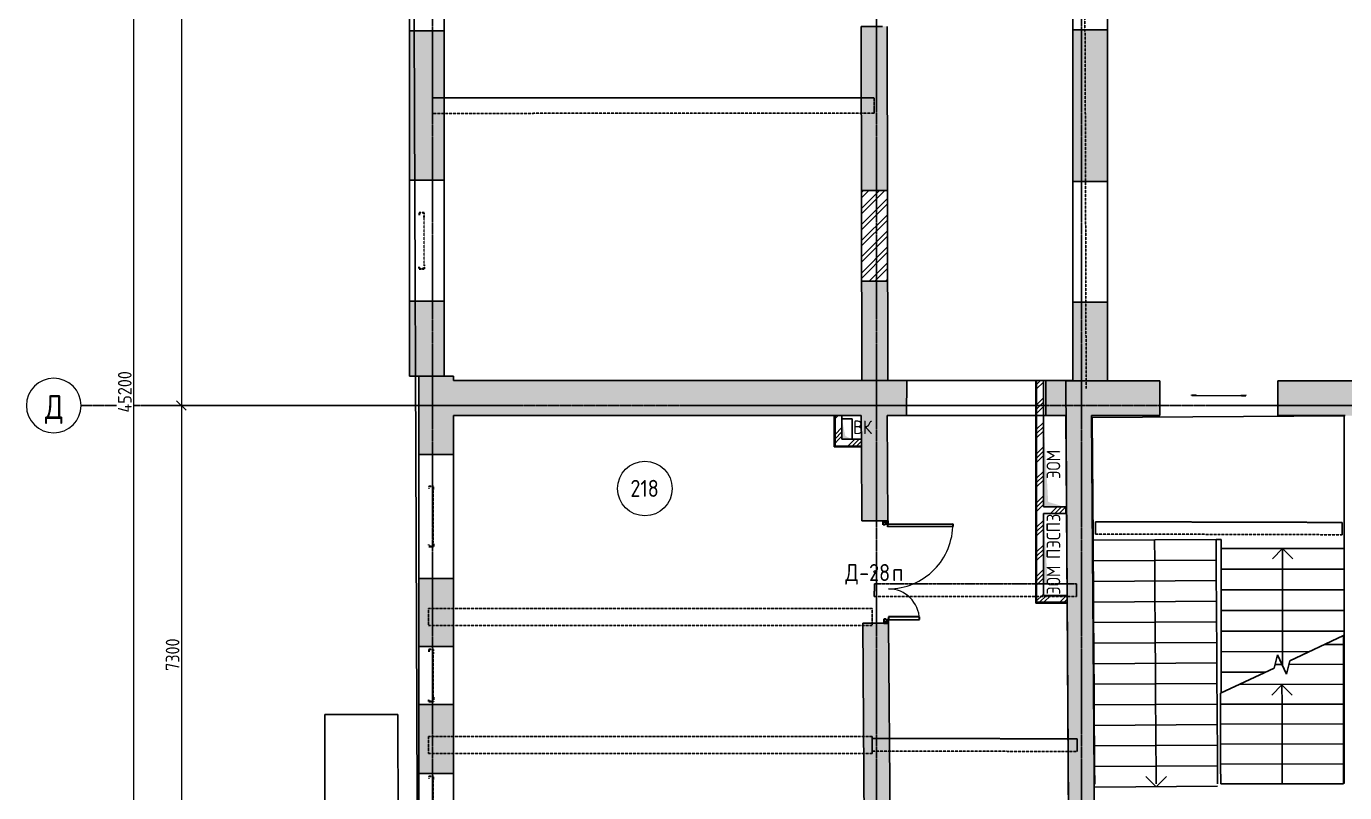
# Model space of a CAD drawing. Header units: millimetres. Extents: x -129048 to 476301, y -5853 to 215316.
# Drawn here: x 96253 to 115553, y 15036 to 26261 of the extents above; entities that cross this region are included whole.
import ezdxf

# ---------------------------------------------------------------- set-up
doc = ezdxf.new("R2010")
doc.units = ezdxf.units.MM
for name, pattern in [('ADSK_Линия сетки', [25, 20, -2.5, 0, -2.5]), ('ADSK_Сверху', [4.5, 3, -1.5]), ('ADSK_Снесено', [4.5, 3, -1.5])]:
    doc.linetypes.add(name, pattern=pattern)
for name, color, linetype, lineweight, true_color in [('_ Окна', 5, 'Continuous', 30, 0x0000ff), ('Линии', 7, 'Continuous', 9, 0x00a600), ('Стены внутренние', 5, 'Continuous', 18, 0x0000ff), ('Стены наружные', 1, 'ADSK_Снесено', 18, 0xff0000), ('Стены штриховка', 5, 'Continuous', 18, 0x0000ff)]:
    doc.layers.add(name, color=color, linetype=linetype, lineweight=lineweight, true_color=true_color)
for name, color, linetype, lineweight in [('Аннотация', 7, 'Continuous', 9), ('Двери', 251, 'Continuous', 18), ('Каркас', 7, 'Continuous', 18), ('Лестницы', 7, 'Continuous', 18), ('Марки дверей', 7, 'Continuous', 20), ('Марки помещений', 7, 'Continuous', 20), ('Окна', 251, 'Continuous', 18), ('Оси', 7, 'Continuous', 9), ('Перекрытие', 7, 'Continuous', 18), ('Стрелки вверх', 7, 'Continuous', 18), ('Узлы', 7, 'Continuous', 18)]:
    doc.layers.add(name, color=color, linetype=linetype, lineweight=lineweight)
doc.styles.add('GOST Common', font='GOST Common_0.ttf', dxfattribs={"width": 0.9, "height": 350})
doc.styles.add('GOST Common_1', font='GOST Common_0.ttf', dxfattribs={"width": 0.9, "height": 200})
doc.styles.add('GOST Common_2', font='GOST Common_0.ttf', dxfattribs={"width": 0.9, "height": 250})
doc.dimstyles.new('ADSK_Основной_2_5_мм', dxfattribs={"dimscale": 304.8, "dimtxt": 251.428749, "dimasz": 0.463911, "dimexe": 0.492126, "dimexo": 0.492126, "dimgap": 0.098425, "dimtad": 1, "dimdec": 1, "dimrnd": 0.1, "dimdsep": 46, "dimtxsty": 'GOST Common_1', "dimblk1": 'OBLIQUE', "dimblk2": 'OBLIQUE', "dimsah": 1, "dimcen": 0.09, "dimdle": 0.492126, "dimazin": 2, "dimtfac": 1, "dimtdec": 4, "dimtix": 1, "dimtmove": 0, "dimatfit": 3, "dimfxl": 1, "dimtvp": 1, "dimtfill": 1, "dimtolj": 1, "dimtzin": 0, "dimlwd": 20, "dimlwe": 20, "dimarcsym": 2})
pattern_1 = [(45, (108139.4, 150), (-179.605, 179.605), []), (45, (108202.9, 150), (0, 359.2102), []), (45, (108075.9, 150), (0, 359.2102), [])]

# ---------------------------------------------------------------- blocks, each defined once
blk = doc.blocks.new('Витраж-тент со смещением вовне - 60мм 30 сдвиг-1466942-02 План 2-го этажа маркировочный')
at = {"layer": '_ Окна', "color": 161, "linetype": 'ADSK_Сверху', "true_color": 0xaaaaff}
for p, q in [((-440, 25), (-440, -45)), ((-440, 25), (-410, 25)), ((-440, -45), (-440, 25)), ((440, 25), (410, 25)), ((440, -45), (440, 25)), ((440, -45), (440, 25)), ((-380, -45), (-440, -45)), ((-380, -35), (-380, -45)), ((380, -35), (380, -45)), ((380, -45), (440, -45))]:
    blk.add_line(p, q, dxfattribs=at)
at = {"layer": 'Окна', "color": 161, "linetype": 'ADSK_Сверху', "true_color": 0xaaaaff}
blk.add_line((-380, -45), (380, -45), dxfattribs=at)
blk = doc.blocks.new('Витраж-тент со смещением вовне - 60мм 30 сдвиг-1466941-02 План 2-го этажа маркировочный')
at = {"layer": '_ Окна', "color": 161, "linetype": 'ADSK_Сверху', "true_color": 0xaaaaff}
for p, q in [((-379, 25), (-379, -45)), ((-379, 25), (-349, 25)), ((-379, -45), (-379, 25)), ((379, 25), (349, 25)), ((379, -45), (379, 25)), ((379, -45), (379, 25)), ((-319, -45), (-379, -45)), ((-319, -35), (-319, -45)), ((319, -35), (319, -45)), ((319, -45), (379, -45))]:
    blk.add_line(p, q, dxfattribs=at)
at = {"layer": 'Окна', "color": 161, "linetype": 'ADSK_Сверху', "true_color": 0xaaaaff}
blk.add_line((-319, -45), (319, -45), dxfattribs=at)
blk = doc.blocks.new('Витраж-тент со смещением вовне - 60мм 30 сдвиг-1466956-02 План 2-го этажа маркировочный')
at = {"layer": '_ Окна', "color": 161, "linetype": 'ADSK_Сверху', "true_color": 0xaaaaff}
for p, q in [((-410, 25), (-410, -45)), ((-410, 25), (-380, 25)), ((-410, -45), (-410, 25)), ((410, 25), (380, 25)), ((410, -45), (410, 25)), ((410, -45), (410, 25)), ((-350, -45), (-410, -45)), ((-350, -35), (-350, -45)), ((350, -35), (350, -45)), ((350, -45), (410, -45))]:
    blk.add_line(p, q, dxfattribs=at)
at = {"layer": 'Окна', "color": 161, "linetype": 'ADSK_Сверху', "true_color": 0xaaaaff}
blk.add_line((-350, -45), (350, -45), dxfattribs=at)
blk = doc.blocks.new('Витраж-тент со смещением вовне - 60мм 30 сдвиг верхнее без сетки-1467095-02 План 2-го этажа маркировочный')
at = {"layer": '_ Окна'}
for p, q in [((-395, -35), (-395, -45)), ((-395, -45), (-395, -35)), ((-335, -45), (-395, -45)), ((-335, -35), (-335, -45)), ((335, -35), (335, -45)), ((335, -45), (395, -45)), ((395, -45), (395, -35)), ((395, -45), (395, -35))]:
    blk.add_line(p, q, dxfattribs=at)
at = {"layer": 'Окна'}
blk.add_line((-335, -45), (335, -45), dxfattribs=at)
blk = doc.blocks.new('AC_Дверь_Двупольная - Д-28п 1500х2200h-2039725-02 План 2-го этажа маркировочный')
at = {"layer": 'Двери', "lineweight": 30}
for p, q in [((-700, 1140), (-660, 1140)), ((-700, 190), (-700, 1140)), ((-660, 1140), (-660, 190)), ((700, 640), (660, 640)), ((660, 640), (660, 190)), ((700, 190), (700, 640)), ((-750, 190), (-730, 190)), ((-750, 120), (-750, 190)), ((-730, 120), (-750, 120)), ((-730, 190), (-700, 190)), ((-730, 120), (-730, 190)), ((-730, 190), (-730, 120)), ((-690, 120), (-730, 120)), ((-660, 190), (-700, 190)), ((-700, 190), (-700, 150)), ((-700, 150), (-690, 150)), ((-690, 150), (-690, 120)), ((660, 190), (700, 190)), ((700, 150), (690, 150)), ((690, 150), (690, 120)), ((690, 120), (730, 120)), ((730, 190), (700, 190)), ((700, 190), (700, 150)), ((730, 120), (730, 190)), ((750, 190), (730, 190)), ((730, 190), (730, 120)), ((730, 120), (750, 120)), ((750, 120), (750, 190))]:
    blk.add_line(p, q, dxfattribs=at)
at = {"layer": 'Двери'}
for centre, radius, start, end in [((-700, 190), 950, 360, 90), ((700, 190), 450, 90, 180)]:
    blk.add_arc(centre, radius, start, end, dxfattribs=at)
blk = doc.blocks.new('Ось сетки - Круг_Ø8 мм-6577-02 План 2-го этажа маркировочный')
at = {"layer": 'Оси', "lineweight": 20}
for start, end in [(360, 180), (180, 360)]:
    blk.add_arc((0, 0), 4, start, end, dxfattribs=at)
blk = doc.blocks.new('ADSK_Марка_Помещение_ОдноЗначение - Номер-247393-02 План 2-го этажа маркировочный')
at = {"layer": 'Марки помещений'}
blk.add_circle((0, 0), 4, dxfattribs=at)
blk = doc.blocks.new('_Oblique')
at = {"color": 0, "linetype": 'ByBlock', "lineweight": -2}
blk.add_line((-0.5, -0.5), (0.5, 0.5), dxfattribs=at)
blk = doc.blocks.new('*D1571')
at = {"color": 0, "lineweight": 20, "transparency": 16777216}
for p, q in [((98524, 37157), (98524, 20557)), ((98474, 37007), (98374, 37007)), ((98474, 20707), (98374, 20707))]:
    blk.add_line(p, q, dxfattribs=at)
at = {"layer": 'Defpoints', "color": 0, "transparency": 16777216}
for p in [(98624, 37007), (98524, 20707), (98624, 20707)]:
    blk.add_point(p, dxfattribs=at)
at = {"color": 0, "lineweight": 20, "transparency": 16777216, "xscale": 141.4, "yscale": 141.4, "zscale": 141.4}
for p, rotation in [((98524, 37007), 90), ((98524, 20707), 270)]:
    blk.add_blockref('_Oblique', p, dxfattribs=dict(at, rotation=rotation))
at = {"color": 0, "lineweight": 25, "transparency": 16777216, "insert": (98394, 28857), "char_height": 200, "width": 889.8, "attachment_point": 5, "rotation": 90, "style": 'GOST Common_1', "bg_fill": 3, "box_fill_scale": 1.1, "bg_fill_color": 256, "bg_fill_true_color": 13158600, "bg_fill_transparency": 0}
blk.add_mtext('\\A1;16300', dxfattribs=at)
blk = doc.blocks.new('*D1572')
at = {"color": 0, "lineweight": 20, "transparency": 16777216}
for p, q in [((98524, 20857), (98524, 13257)), ((98474, 20707), (98374, 20707)), ((98474, 13407), (98374, 13407))]:
    blk.add_line(p, q, dxfattribs=at)
at = {"layer": 'Defpoints', "color": 0, "transparency": 16777216}
for p in [(98624, 20707), (98524, 13407), (98624, 13407)]:
    blk.add_point(p, dxfattribs=at)
at = {"color": 0, "lineweight": 20, "transparency": 16777216, "xscale": 141.4, "yscale": 141.4, "zscale": 141.4}
for p, rotation in [((98524, 20707), 90), ((98524, 13407), 270)]:
    blk.add_blockref('_Oblique', p, dxfattribs=dict(at, rotation=rotation))
at = {"color": 0, "lineweight": 25, "transparency": 16777216, "insert": (98394, 17057), "char_height": 200, "width": 756.84, "attachment_point": 5, "rotation": 90, "style": 'GOST Common_1', "bg_fill": 3, "box_fill_scale": 1.1, "bg_fill_color": 256, "bg_fill_true_color": 13158600, "bg_fill_transparency": 0}
blk.add_mtext('\\A1;7300', dxfattribs=at)
blk = doc.blocks.new('*D1577')
at = {"color": 0, "lineweight": 20, "transparency": 16777216}
for p, q in [((97824, 43657), (97824, -1843)), ((97774, 43507), (97674, 43507)), ((97774, -1693), (97674, -1693))]:
    blk.add_line(p, q, dxfattribs=at)
at = {"layer": 'Defpoints', "color": 0, "transparency": 16777216}
for p in [(97924, 43507), (97824, -1693), (97924, -1693)]:
    blk.add_point(p, dxfattribs=at)
at = {"color": 0, "lineweight": 20, "transparency": 16777216, "xscale": 141.4, "yscale": 141.4, "zscale": 141.4}
for p, rotation in [((97824, 43507), 90), ((97824, -1693), 270)]:
    blk.add_blockref('_Oblique', p, dxfattribs=dict(at, rotation=rotation))
at = {"color": 0, "lineweight": 25, "transparency": 16777216, "insert": (97694, 20907), "char_height": 200, "width": 971.62, "attachment_point": 5, "rotation": 90, "style": 'GOST Common_1', "bg_fill": 3, "box_fill_scale": 1.1, "bg_fill_color": 256, "bg_fill_true_color": 13158600, "bg_fill_transparency": 0}
blk.add_mtext('\\A1;45200', dxfattribs=at)
blk = doc.blocks.new('ADSK_Марка_Дверь - Типоразмер_ADSK_Марка-58376-02 План 2-го этажа маркировочный')
at = {"layer": 'Марки дверей', "lineweight": 9}
blk.add_circle((0, 0), 0.2, dxfattribs=at)

msp = doc.modelspace()

# ---------------------------------------------------------------- hatches: boundary and pattern name
at = {"layer": 'Стены внутренние', "lineweight": 25, "true_color": 0x636466}
h = msp.add_hatch(color=251, dxfattribs=at)
h.paths.add_polyline_path([(108732.15304, 21070.99148), (108866.81674, 21070.99148), (108863.45847, 22528.12775), (108483.45948, 22527.25196), (108486.81573, 21070.99148), (108670.68535, 21070.99148)])
h.paths.add_polyline_path([(108480.3963, 23856.3509), (108860.3953, 23857.22668), (108854.85511, 26261.09019), (108474.85612, 26260.2144), (108475.46318, 25996.81269)])
h.paths.add_polyline_path([(108471.39907, 27760.21042), (108851.39806, 27761.0862), (108836.53175, 34211.51383), (108456.53276, 34210.63805), (108470.80947, 28016.03809)])
h.paths.add_polyline_path([(108470.80197, 28021.78904), (108470.79919, 28021.7896), (108486.204, 28021.78958)])
h.paths.add_polyline_path([(108453.07572, 35710.63407), (108833.07471, 35711.50985), (108830.26373, 36931.1806), (108450.25879, 36932.88663), (108452.91125, 35781.99437)])
h = msp.add_hatch(dxfattribs=at)
h.set_pattern_fill('FP_2', color=251, style=0, pattern_type=2)
h.set_pattern_definition([(45, (108139.4, 150), (-117.8655, 117.8655), []), (45, (108217.98, 150), (-117.8655, 117.8655), [])])
h.paths.add_polyline_path([(108483.45948, 22527.25196), (108863.45847, 22528.12775), (108860.3953, 23857.22668), (108480.3963, 23856.3509), (108482.98049, 22735.08546)])
for points in [[(108476.10561, 20560.99148), (108866.81463, 20560.99148), (108866.81674, 21070.99148), (102508.3575, 21070.99148), (102508.3575, 20560.99148), (108233.86268, 20560.99148)], [(111524.61942, 12721.13609), (111904.61833, 12722.6275), (111849.52038, 20558.63165), (111572.89859, 20558.63165), (111572.79445, 20560.99148), (111469.49439, 20560.99148), (111523.73081, 12847.51427)]]:
    msp.add_hatch(color=251, dxfattribs=at).paths.add_polyline_path(points)
h = msp.add_hatch(color=251, dxfattribs=at)
h.paths.add_polyline_path([(111250.37498, 20560.99148), (111572.89859, 20560.99148), (111572.89859, 21070.99148), (111180.21439, 21070.99148), (111178.2995, 20560.99148), (111180.21439, 20560.99148)])
h.paths.add_polyline_path([(109140.18638, 20560.99148), (109143.40337, 21070.99148), (108866.81674, 21070.99148), (108866.81674, 20560.99148), (108912.24585, 20560.99148)])
h = msp.add_hatch(dxfattribs=at)
h.set_pattern_fill('FP_1', color=251, style=0, pattern_type=2)
h.set_pattern_definition(pattern_1)
h.paths.add_polyline_path([(111143.1939, 20560.99148), (111143.1939, 21070.99148), (111043.1939, 21070.99148), (111043.1939, 20560.99148)])
h = msp.add_hatch(dxfattribs=at)
h.set_pattern_fill('FP_1', color=251, style=0, pattern_type=2)
h.set_pattern_definition(pattern_1)
h.paths.add_polyline_path([(108193.11452, 20211.5501), (108193.11452, 20560.99148), (108093.11452, 20560.99148), (108093.11452, 20211.5501)])
h = msp.add_hatch(color=251, dxfattribs=at)
h.paths.add_polyline_path([(108532.47753, 12438.67457), (108912.46838, 12441.31185), (108877.22494, 17519.34346), (108497.23409, 17516.70619), (108531.75911, 12542.18787)])
h.paths.add_polyline_path([(108486.82378, 19016.67006), (108866.81463, 19019.30734), (108856.11476, 20560.99148), (108476.10561, 20560.99148), (108483.65419, 19473.35823)])
h = msp.add_hatch(dxfattribs=at)
h.set_pattern_fill('FP_1', color=251, style=0, pattern_type=2)
h.set_pattern_definition(pattern_1)
h.paths.add_polyline_path([(111043.1939, 17924.93302), (111143.1939, 17924.93302), (111143.1939, 20560.99148), (111043.1939, 20560.99148), (111043.1939, 18038.73912)])
h = msp.add_hatch(dxfattribs=at)
h.set_pattern_fill('FP_1', color=251, style=0, pattern_type=2)
h.set_pattern_definition(pattern_1)
h.paths.add_polyline_path([(108466.66724, 20111.5501), (108479.2249, 20111.5501), (108478.53086, 20211.5501), (108093.11452, 20211.5501), (108093.11452, 20111.5501), (108233.86268, 20111.5501)])
h = msp.add_hatch(dxfattribs=at)
h.set_pattern_fill('FP_1', color=251, style=0, pattern_type=2)
h.set_pattern_definition(pattern_1)
h.paths.add_polyline_path([(111443.1939, 19124.93302), (111469.42086, 19124.93302), (111469.42086, 19224.93302), (111143.1939, 19224.93302), (111143.1939, 19124.93302), (111432.92211, 19124.93302)])
h = msp.add_hatch(dxfattribs=at)
h.set_pattern_fill('FP_1', color=251, style=0, pattern_type=2)
h.set_pattern_definition(pattern_1)
h.paths.add_polyline_path([(111488.73267, 17824.93302), (111488.02953, 17924.93302), (111043.1939, 17924.93302), (111043.1939, 17824.93302), (111469.49439, 17824.93302)])
at = {"layer": 'Стены наружные', "linetype": 'Continuous', "lineweight": 25, "true_color": 0x636466}
h = msp.add_hatch(color=251, dxfattribs=at)
h.paths.add_polyline_path([(111849.52038, 21068.63165), (112082.89859, 21068.63165), (112082.89859, 22219.90769), (111572.89859, 22219.90769), (111572.89859, 21068.63165), (111741.84378, 21068.63165)])
h.paths.add_polyline_path([(111741.84378, 23989.90769), (112082.89859, 23989.90769), (112082.89859, 26209.79349), (111572.89859, 26209.79349), (111572.89859, 23989.90769), (111735.52713, 23989.90769)])
h.paths.add_polyline_path([(112082.89859, 27979.79349), (112082.89859, 30239.62246), (111572.89859, 30239.62246), (111572.89859, 27979.79349), (111741.84378, 27979.79349)])
h.paths.add_polyline_path([(111718.83169, 32009.62246), (112082.89859, 32009.62246), (112082.89859, 34251.89843), (111572.89859, 34251.89843), (111572.89859, 32009.62246)])
h.paths.add_polyline_path([(111710.47893, 36021.89843), (112082.89859, 36021.89843), (112082.89859, 43878.86858), (111572.89859, 43878.86858), (111572.89859, 36021.89843), (111708.22595, 36021.89843)])
h = msp.add_hatch(color=251, dxfattribs=at)
h.paths.add_polyline_path([(101860.64834, 21135.08267), (102370.64834, 21135.08267), (102370.64834, 22236.9956), (101860.64834, 22236.9956)])
h.paths.add_polyline_path([(101860.64834, 24006.9956), (102370.64834, 24006.9956), (102370.64834, 26193.20786), (101860.64834, 26193.20786), (101860.64834, 25996.81269)])
h.paths.add_polyline_path([(102257.59757, 27963.20786), (102370.64834, 27963.20786), (102370.64834, 30245.54651), (101860.64834, 30245.54651), (101860.64834, 27963.20786)])
h.paths.add_polyline_path([(102370.64834, 32015.54651), (102370.64834, 34317.55758), (101860.64834, 34317.55758), (101860.64834, 32015.54651), (102262.5248, 32015.54651)])
h.paths.add_polyline_path([(101860.64834, 36087.55758), (102370.64834, 36087.55758), (102370.64834, 43368.86858), (101860.64834, 43368.86858), (101860.64834, 39043.7216)])
h = msp.add_hatch(color=251, dxfattribs=at)
h.paths.add_polyline_path([(102338.14425, 9189.25245), (102508.3575, 9189.25245), (102508.3575, 9842.88193), (101998.3575, 9842.88193), (101998.3575, 9189.25245)])
h.paths.add_polyline_path([(102338.14425, 11662.88193), (102508.3575, 11662.88193), (102508.3575, 12627.52613), (101998.3575, 12627.52613), (101998.3575, 11662.88193)])
h.paths.add_polyline_path([(102508.3575, 13477.52613), (102508.3575, 14468.68555), (101998.3575, 14468.68555), (101998.3575, 13477.52613), (102348.37731, 13477.52613)])
h.paths.add_polyline_path([(101998.3575, 15318.68555), (102508.3575, 15318.68555), (102508.3575, 16326.39158), (101998.3575, 16326.39158), (101998.3575, 16211.631)])
h.paths.add_polyline_path([(101998.3575, 17176.39158), (102508.3575, 17176.39158), (102508.3575, 18170.82654), (101998.3575, 18170.82654)])
h.paths.add_polyline_path([(101998.3575, 19990.82654), (102508.3575, 19990.82654), (102508.3575, 21135.08267), (101998.3575, 21135.08267), (101998.3575, 20939.1199)])
h = msp.add_hatch(color=251, dxfattribs=at)
h.paths.add_polyline_path([(118930.71759, 20558.63165), (119440.71759, 20558.63165), (119440.71759, 21068.63165), (118304.94566, 21068.63165), (118304.94566, 20558.63165)])
h.paths.add_polyline_path([(116574.94566, 20558.63165), (116574.94566, 21068.63165), (114575.13652, 21068.63165), (114575.13652, 20558.63165), (116493.15659, 20558.63165)])
h.paths.add_polyline_path([(112845.13652, 20558.63165), (112845.13652, 21068.63165), (111572.89859, 21068.63165), (111572.89859, 20558.63165), (112082.89859, 20558.63165)])
at = {"layer": 'Узлы', "lineweight": 25, "true_color": 0x636466}
for points in [[(108242.61199, 20211.5501), (108343.11452, 20211.5501), (108242.61199, 20261.04758), (108193.11452, 20511.5501), (108193.11452, 20211.5501), (108233.86268, 20211.5501)], [(111143.1939, 19224.93302), (111443.1939, 19224.93302), (111213.12131, 19294.86044), (111143.1939, 20524.93302), (111143.1939, 19294.86044)], [(111206.96011, 18094.42941), (111143.1939, 19124.93302), (111143.1939, 18094.45787)]]:
    msp.add_hatch(color=251, dxfattribs=at).paths.add_polyline_path(points)

# ---------------------------------------------------------------- linework, layer by layer
at = {"linetype": 'ADSK_Линия сетки', "lineweight": 25}
for p, q in [((102199.30993, -3863.55169), (102199.30993, 44571.85247)), ((108699.30993, -3863.55169), (108699.30993, 44571.85247)), ((111699.30993, -3863.55169), (111699.30993, 44571.85247)), ((97053.17482, 20706.78828), (165281.11784, 20706.78828))]:
    msp.add_line(p, q, dxfattribs=at)
at = {"color": 251, "lineweight": 25, "true_color": 0x636466}
msp.add_lwpolyline([(108429.89827, 8679.25245), (101998.3575, 8679.25245), (101860.64834, 43878.86858), (112082.89859, 43878.86858), (112082.89859, 21068.63165), (111469.49439, 21068.63165), (111521.03284, 13231.21845)], dxfattribs=at)
at = {"layer": 'Каркас', "color": 251, "linetype": 'ADSK_Сверху', "lineweight": 25, "true_color": 0x636466}
for p, q in [((108667.50709, 25214.78281), (102199.11276, 25213.60695)), ((102199.3866, 25213.607), (102199.11276, 25213.60695)), ((102199.11276, 25213.60695), (102199.15404, 24986.50695)), ((102199.1334, 25100.05695), (102199.11276, 25213.60695)), ((102199.3866, 25213.607), (102199.1334, 25100.05695)), ((102199.15404, 24986.50695), (102199.1334, 25100.05695)), ((102199.3866, 25213.607), (108667.50709, 25214.78281)), ((108667.54837, 24987.68281), (108667.50709, 25214.78281)), ((108667.50709, 25214.78281), (108667.54837, 24987.68281)), ((108667.54837, 24987.68281), (102199.15404, 24986.50695)), ((108667.54837, 24987.68281), (102199.15404, 24986.50695)), ((111903.81607, 19004.53991), (111903.29539, 18824.44066)), ((111903.29539, 18824.44066), (111903.81607, 19004.53991)), ((115518.43062, 18994.08969), (111903.81607, 19004.53991)), ((111903.81607, 19004.53991), (115518.43062, 18994.08969)), ((115518.43062, 18994.08969), (115517.90993, 18813.99044)), ((115517.90993, 18813.99044), (115518.43062, 18994.08969)), ((111903.29539, 18824.44066), (115517.90993, 18813.99044)), ((111903.29539, 18824.44066), (115517.90993, 18813.99044)), ((108667.77595, 18095.56255), (108667.69317, 17910.06256)), ((108667.69317, 17910.06256), (108667.77595, 18095.56255)), ((111626.3628, 18094.24225), (108667.77595, 18095.56255)), ((108667.77595, 18095.56255), (111626.3628, 18094.24225)), ((111626.3628, 18094.24225), (111626.28002, 17908.74227)), ((111626.28002, 17908.74227), (111626.3628, 18094.24225)), ((108667.69317, 17910.06256), (111626.28002, 17908.74227)), ((108667.69317, 17910.06256), (111626.28002, 17908.74227)), ((102142.11399, 17733.25717), (102142.11399, 17483.25717)), ((102142.11399, 17483.25717), (102142.11399, 17733.25717)), ((108633.85756, 17733.25717), (102142.11399, 17733.25717)), ((102142.11399, 17733.25717), (108633.85756, 17733.25717)), ((108633.85756, 17733.25717), (108633.85756, 17483.25717)), ((108633.85756, 17483.25717), (108633.85756, 17733.25717)), ((102142.11399, 17483.25717), (108633.85756, 17483.25717)), ((102142.11399, 17483.25717), (108633.85756, 17483.25717)), ((102142.11399, 15860.51761), (102142.11399, 15610.51761)), ((102142.11399, 15610.51761), (102142.11399, 15860.51761)), ((108633.8572, 15860.51761), (102142.11399, 15860.51761)), ((102142.11399, 15860.51761), (108633.8572, 15860.51761)), ((108633.81581, 15641.98032), (108633.89859, 15827.4803)), ((108633.8572, 15827.4803), (108633.8572, 15860.51761)), ((108633.8572, 15860.51761), (108633.8572, 15827.4803)), ((108633.8572, 15641.98032), (108633.8572, 15827.4803)), ((108633.8572, 15827.4803), (108633.8572, 15641.98032)), ((108633.89859, 15827.4803), (108633.8572, 15734.73031)), ((111639.69562, 15826.13893), (108633.89859, 15827.4803)), ((108633.89859, 15827.4803), (111639.69562, 15826.13893)), ((111639.69562, 15826.13893), (111639.61284, 15640.63895)), ((111639.61284, 15640.63895), (111639.69562, 15826.13893)), ((108633.8572, 15734.73031), (108633.81581, 15641.98032)), ((108633.81581, 15641.98032), (111639.61284, 15640.63895)), ((108633.8572, 15610.51761), (108633.8572, 15641.98032)), ((108633.8572, 15641.98032), (108633.8572, 15610.51761)), ((108633.8572, 15641.9803), (111639.61284, 15640.63895)), ((102142.11399, 15610.51761), (108633.8572, 15610.51761)), ((102142.11399, 15610.51761), (108633.8572, 15610.51761))]:
    msp.add_line(p, q, dxfattribs=at)
at = {"layer": 'Лестницы', "color": 251, "lineweight": 25, "true_color": 0x636466}
for p, q in [((115544.34963, 20556.26581), (111859.22588, 20532.43224)), ((111859.22588, 20532.43224), (111870.86715, 18732.46989)), ((115544.94747, 18612.09103), (115544.34963, 20556.26581)), ((113670.82951, 18744.11116), (111870.86715, 18732.46989)), ((113670.82951, 18744.11116), (111870.86715, 18732.46989)), ((111870.86715, 18732.46989), (111872.81577, 18431.17619)), ((113670.82951, 18744.11116), (113744.90664, 18744.59025)), ((113670.82951, 18744.11116), (113672.77813, 18442.81746)), ((113744.90664, 18744.59025), (113744.94755, 18611.53753)), ((113744.94755, 18611.53753), (115544.94747, 18612.09103)), ((113744.94755, 18611.53753), (115544.94747, 18612.09103)), ((113745.04045, 18309.43754), (113744.94755, 18611.53753)), ((115545.04036, 18309.99105), (115544.94747, 18612.09103)), ((113672.77813, 18442.81746), (111872.81577, 18431.17619)), ((113672.77813, 18442.81746), (111872.81577, 18431.17619)), ((111872.81577, 18431.17619), (111874.76439, 18129.88249)), ((113672.77813, 18442.81746), (113674.72675, 18141.52376)), ((113745.04045, 18309.43754), (115545.04036, 18309.99105)), ((113745.04045, 18309.43754), (115545.04036, 18309.99105)), ((113745.13335, 18007.33756), (113745.04045, 18309.43754)), ((115545.13326, 18007.89106), (115545.04036, 18309.99105)), ((113674.72675, 18141.52376), (111874.76439, 18129.88249)), ((113674.72675, 18141.52376), (111874.76439, 18129.88249)), ((111874.76439, 18129.88249), (111876.71301, 17828.58879)), ((113674.72675, 18141.52376), (113676.67537, 17840.23006)), ((113745.13335, 18007.33756), (115545.13326, 18007.89106)), ((113745.13335, 18007.33756), (115545.13326, 18007.89106)), ((113745.22624, 17705.23757), (113745.13335, 18007.33756)), ((115545.22616, 17705.79108), (115545.13326, 18007.89106)), ((113676.67537, 17840.23006), (111876.71301, 17828.58879)), ((113676.67537, 17840.23006), (111876.71301, 17828.58879)), ((111876.71301, 17828.58879), (111878.66163, 17527.29509)), ((113676.67537, 17840.23006), (113678.62399, 17538.93636)), ((113745.22624, 17705.23757), (115545.22616, 17705.79108)), ((113745.22624, 17705.23757), (115545.22616, 17705.79108)), ((113745.31914, 17403.13759), (113745.22624, 17705.23757)), ((115545.31905, 17403.69109), (115545.22616, 17705.79108)), ((113678.62399, 17538.93636), (111878.66163, 17527.29509)), ((113678.62399, 17538.93636), (111878.66163, 17527.29509)), ((111878.66163, 17527.29509), (111880.61025, 17226.00139)), ((113678.62399, 17538.93636), (113680.57261, 17237.64267)), ((113745.31914, 17403.13759), (115545.31905, 17403.69109)), ((113745.31914, 17403.13759), (115545.31905, 17403.69109)), ((113745.41204, 17101.0376), (113745.31914, 17403.13759)), ((115545.41195, 17101.59111), (115545.31905, 17403.69109)), ((113680.57261, 17237.64267), (111880.61025, 17226.00139)), ((113680.57261, 17237.64267), (111880.61025, 17226.00139)), ((111880.61025, 17226.00139), (111882.55887, 16924.7077)), ((113680.57261, 17237.64267), (113682.52122, 16936.34897)), ((115534.55204, 17336.02793), (114748.50773, 16967.75085)), ((115260.1232, 17207.45267), (115534.78453, 17207.95125)), ((115260.1232, 17207.45267), (115534.78453, 17207.95125)), ((115534.78453, 17207.95125), (115534.55204, 17336.02793)), ((115535.31386, 16916.35173), (115534.78453, 17207.95125)), ((113745.41204, 17101.0376), (115033.83833, 17101.4338)), ((113745.41204, 17101.0376), (115033.83833, 17101.4338)), ((113745.50493, 16798.93761), (113745.41204, 17101.0376)), ((114569.02429, 17056.2085), (114522.12295, 16861.68516)), ((114701.60639, 16773.22752), (114569.02429, 17056.2085)), ((115534.97761, 17101.5879), (115545.41195, 17101.59111)), ((115534.97761, 17101.5879), (115545.41195, 17101.59111)), ((115545.50485, 16799.49112), (115545.41195, 17101.59111)), ((113682.52122, 16936.34897), (111882.55887, 16924.7077)), ((113682.52122, 16936.34897), (111882.55887, 16924.7077)), ((111882.55887, 16924.7077), (111884.50749, 16623.414)), ((113682.52122, 16936.34897), (113684.46984, 16635.05527)), ((114522.12295, 16861.68516), (113736.07864, 16493.40808)), ((113745.50493, 16798.93761), (114388.61775, 16799.13537)), ((113745.50493, 16798.93761), (114388.61775, 16799.13537)), ((113745.59751, 16497.86786), (113745.50493, 16798.93761)), ((114534.86568, 16914.53566), (114635.31534, 16914.71801)), ((114534.86568, 16914.53566), (114635.31534, 16914.71801)), ((114689.42472, 16799.22787), (114707.87668, 16799.23355)), ((114689.42472, 16799.22787), (114707.87668, 16799.23355)), ((114748.50773, 16967.75085), (114701.60639, 16773.22752)), ((114735.765, 16914.90035), (115535.31386, 16916.35173)), ((114735.765, 16914.90035), (115535.31386, 16916.35173)), ((115535.84318, 16624.75221), (115535.31386, 16916.35173)), ((115535.526, 16799.48805), (115545.50485, 16799.49112)), ((115535.526, 16799.48805), (115545.50485, 16799.49112)), ((115545.59774, 16497.39113), (115545.50485, 16799.49112)), ((113684.46984, 16635.05527), (111884.50749, 16623.414)), ((113684.46984, 16635.05527), (111884.50749, 16623.414)), ((111884.50749, 16623.414), (111886.45611, 16322.1203)), ((113684.46984, 16635.05527), (113686.41846, 16333.76157)), ((114010.50748, 16621.98334), (115535.84318, 16624.75221)), ((114010.50748, 16621.98334), (115535.84318, 16624.75221)), ((115536.37251, 16333.15269), (115535.84318, 16624.75221)), ((113736.37548, 16329.88525), (113736.07864, 16493.40808)), ((115536.07438, 16497.38821), (115545.59774, 16497.39113)), ((115536.07438, 16497.38821), (115545.59774, 16497.39113)), ((115545.69064, 16195.29115), (115545.59774, 16497.39113)), ((113686.41846, 16333.76157), (111886.45611, 16322.1203)), ((113686.41846, 16333.76157), (111886.45611, 16322.1203)), ((111886.45611, 16322.1203), (111888.40473, 16020.8266)), ((113686.41846, 16333.76157), (113688.36708, 16032.46787)), ((113736.37548, 16329.88525), (115536.37251, 16333.15269)), ((113736.37548, 16329.88525), (115536.37251, 16333.15269)), ((113736.9048, 16038.28573), (113736.37548, 16329.88525)), ((115536.90184, 16041.55317), (115536.37251, 16333.15269)), ((113688.36708, 16032.46787), (111888.40473, 16020.8266)), ((113688.36708, 16032.46787), (111888.40473, 16020.8266)), ((111888.40473, 16020.8266), (111890.35335, 15719.5329)), ((113688.36708, 16032.46787), (113690.3157, 15731.17417)), ((113736.9048, 16038.28573), (115536.90184, 16041.55317)), ((113736.9048, 16038.28573), (115536.90184, 16041.55317)), ((113737.43413, 15746.68621), (113736.9048, 16038.28573)), ((115536.62277, 16195.28836), (115545.69064, 16195.29115)), ((115536.62277, 16195.28836), (115545.69064, 16195.29115)), ((115537.43116, 15749.95365), (115536.90184, 16041.55317)), ((115545.78354, 15893.19116), (115545.69064, 16195.29115)), ((115537.17115, 15893.18851), (115545.78354, 15893.19116)), ((115537.17115, 15893.18851), (115545.78354, 15893.19116)), ((115545.87643, 15591.09118), (115545.78354, 15893.19116)), ((113690.3157, 15731.17417), (111890.35335, 15719.5329)), ((113690.3157, 15731.17417), (111890.35335, 15719.5329)), ((111890.35335, 15719.5329), (111892.30197, 15418.2392)), ((113690.3157, 15731.17417), (113692.26432, 15429.88047)), ((113737.43413, 15746.68621), (115537.43116, 15749.95365)), ((113737.43413, 15746.68621), (115537.43116, 15749.95365)), ((113737.96345, 15455.08669), (113737.43413, 15746.68621)), ((115537.96049, 15458.35413), (115537.43116, 15749.95365)), ((113737.96345, 15455.08669), (115537.96049, 15458.35413)), ((113737.96345, 15455.08669), (115537.96049, 15458.35413)), ((113738.49278, 15163.48717), (113737.96345, 15455.08669)), ((115537.71954, 15591.08867), (115545.87643, 15591.09118)), ((115537.71954, 15591.08867), (115545.87643, 15591.09118)), ((115538.48981, 15166.75461), (115537.96049, 15458.35413)), ((115545.96933, 15288.99119), (115545.87643, 15591.09118)), ((113692.26432, 15429.88047), (111892.30197, 15418.2392)), ((113692.26432, 15429.88047), (111892.30197, 15418.2392)), ((111892.30197, 15418.2392), (111893.96471, 15161.14797)), ((113692.26432, 15429.88047), (113693.98122, 15164.41544)), ((115538.26793, 15288.98882), (115545.96933, 15288.99119)), ((115538.26793, 15288.98882), (115545.96933, 15288.99119)), ((115546.0066, 15167.77733), (115545.96933, 15288.99119)), ((113694.21294, 15128.58677), (111894.25059, 15116.9455)), ((113738.49278, 15163.48717), (115538.48981, 15166.75461)), ((113738.49278, 15163.48717), (115538.48981, 15166.75461))]:
    msp.add_line(p, q, dxfattribs=at)
at = {"layer": 'Линии', "color": 251, "lineweight": 25, "true_color": 0x636466}
for p, q in [((108193.11452, 20211.5501), (108193.11452, 20511.5501)), ((108343.11452, 20511.5501), (108193.11452, 20511.5501)), ((108343.11452, 20511.5501), (108343.11452, 20211.5501)), ((108343.11452, 20211.5501), (108193.11452, 20211.5501))]:
    msp.add_line(p, q, dxfattribs=at)
at = {"layer": 'Перекрытие', "color": 251, "linetype": 'ADSK_Сверху', "lineweight": 25, "true_color": 0x636466}
for p, q in [((111709.97167, 33885.48486), (111754.97172, 25609.47513)), ((111754.97172, 25609.47513), (111768.92248, 20955.28878))]:
    msp.add_line(p, q, dxfattribs=at)
at = {"layer": 'Перекрытие', "color": 251, "lineweight": 25, "true_color": 0x636466}
for p, q in [((100619.65717, 13600.97679), (100623.17236, 16180.76252)), ((100623.17236, 16180.76252), (101690.69298, 16180.30034)), ((101690.69298, 16180.30034), (101701.64365, 13613.56874))]:
    msp.add_line(p, q, dxfattribs=at)
at = {"layer": 'Стены внутренние', "color": 251, "lineweight": 25, "true_color": 0x636466}
for p, q in [((108784.85529, 26260.92886), (108474.85612, 26260.2144)), ((108474.85612, 26260.2144), (108486.81573, 21070.99148)), ((108866.81674, 21070.99148), (108854.85511, 26261.09019)), ((108480.3963, 23856.3509), (108860.3953, 23857.22668)), ((108863.45847, 22528.12775), (108483.45948, 22527.25196)), ((109143.40337, 21070.99148), (102508.3575, 21070.99148)), ((109140.18638, 20560.99148), (109143.40337, 21070.99148)), ((109143.40337, 21070.99148), (111031.1939, 21070.99148)), ((111031.1939, 21070.99148), (111031.1939, 17812.93302)), ((111143.1939, 21070.99148), (111031.1939, 21070.99148)), ((111143.1939, 19224.93302), (111143.1939, 21070.99148)), ((111143.1939, 21070.99148), (111180.21439, 21070.99148)), ((111180.21439, 21070.99148), (111178.2995, 20560.99148)), ((111572.89859, 21070.99148), (111180.21439, 21070.99148)), ((102508.3575, 20560.99148), (108081.11452, 20560.99148)), ((108081.11452, 20560.99148), (108081.11452, 20099.5501)), ((108083.11452, 20560.99148), (108476.10561, 20560.99148)), ((108193.11452, 20211.5501), (108193.11452, 20560.99148)), ((108476.10561, 20560.99148), (108479.2943, 20101.5501)), ((108856.11476, 20560.99148), (109140.18638, 20560.99148)), ((108866.81463, 19019.30734), (108856.11476, 20560.99148)), ((111031.1939, 20560.99148), (109140.18638, 20560.99148)), ((111143.1939, 20560.99148), (111031.1939, 20560.99148)), ((111178.2995, 20560.99148), (111143.1939, 20560.99148)), ((111178.2995, 20560.99148), (111469.49439, 20560.99148)), ((111469.49439, 20560.99148), (111488.80298, 17814.93302)), ((111901.94646, 13102.61994), (111849.52038, 20558.63165)), ((108081.11452, 20099.5501), (108479.30819, 20099.5501)), ((108478.53086, 20211.5501), (108193.11452, 20211.5501)), ((108479.30819, 20099.5501), (108486.82378, 19016.67006)), ((111469.42086, 19224.93302), (111143.1939, 19224.93302)), ((111143.1939, 17924.93302), (111143.1939, 19124.93302)), ((111143.1939, 19124.93302), (111469.42086, 19124.93302)), ((111469.42086, 19124.93302), (111469.42086, 19224.93302)), ((108486.82378, 19016.67006), (108796.81631, 19018.82152)), ((111031.1939, 17812.93302), (111488.81704, 17812.93302)), ((111488.02953, 17924.93302), (111143.1939, 17924.93302)), ((111488.81704, 17812.93302), (111524.61942, 12721.13609)), ((108807.22662, 17518.85765), (108497.23409, 17516.70619)), ((108497.23409, 17516.70619), (108532.47753, 12438.67457)), ((108912.46838, 12441.31185), (108877.22494, 17519.34346))]:
    msp.add_line(p, q, dxfattribs=at)
at = {"layer": 'Стены наружные', "color": 251, "linetype": 'Continuous', "lineweight": 25, "true_color": 0x636466}
for p, q in [((101860.64834, 26193.20786), (101860.64834, 27963.20786)), ((102370.64834, 27963.20786), (102370.64834, 26193.20786)), ((111572.89859, 26209.79349), (111572.89859, 27979.79349)), ((112082.89859, 27979.79349), (112082.89859, 26209.79349)), ((101860.64834, 26193.20786), (101860.64834, 24006.9956)), ((102370.64834, 26193.20786), (101860.64834, 26193.20786)), ((102370.64834, 24006.9956), (102370.64834, 26193.20786)), ((112082.89859, 26209.79349), (111572.89859, 26209.79349)), ((111572.89859, 26209.79349), (111572.89859, 23989.90769)), ((112082.89859, 23989.90769), (112082.89859, 26209.79349)), ((101860.64834, 24006.9956), (102370.64834, 24006.9956)), ((101860.64834, 22236.9956), (101860.64834, 24006.9956)), ((102370.64834, 24006.9956), (102370.64834, 22236.9956)), ((111572.89859, 23989.90769), (112082.89859, 23989.90769)), ((111572.89859, 22219.90769), (111572.89859, 23989.90769)), ((112082.89859, 23989.90769), (112082.89859, 22219.90769)), ((101860.64834, 22236.9956), (101860.64834, 21135.08267)), ((102370.64834, 22236.9956), (101860.64834, 22236.9956)), ((102370.64834, 21135.08267), (102370.64834, 22236.9956)), ((112082.89859, 22219.90769), (111572.89859, 22219.90769)), ((111572.89859, 22219.90769), (111572.89859, 21070.99148)), ((112082.89859, 21068.63165), (112082.89859, 22219.90769)), ((102508.3575, 21135.08267), (101860.64834, 21135.08267)), ((101998.3575, 21135.08267), (101998.3575, 19990.82654)), ((102508.3575, 21070.99148), (102508.3575, 21135.08267)), ((112845.13652, 21068.63165), (112082.89859, 21068.63165)), ((112845.13652, 20558.63165), (112845.13652, 21068.63165)), ((116574.94566, 21068.63165), (114575.13652, 21068.63165)), ((114575.13652, 21068.63165), (114575.13652, 20558.63165)), ((102508.3575, 19990.82654), (102508.3575, 20560.99148)), ((111849.52038, 20558.63165), (112845.13652, 20558.63165)), ((114575.13652, 20558.63165), (115560.20712, 20558.63165)), ((101998.3575, 19990.82654), (102508.3575, 19990.82654)), ((101998.3575, 18170.82654), (101998.3575, 19990.82654)), ((102508.3575, 19990.82654), (102508.3575, 18170.82654)), ((101998.3575, 18170.82654), (101998.3575, 17176.39158)), ((102508.3575, 18170.82654), (101998.3575, 18170.82654)), ((102508.3575, 17176.39158), (102508.3575, 18170.82654)), ((101998.3575, 17176.39158), (102508.3575, 17176.39158)), ((101998.3575, 16326.39158), (101998.3575, 17176.39158)), ((102508.3575, 17176.39158), (102508.3575, 16326.39158)), ((101998.3575, 16326.39158), (101998.3575, 15318.68555)), ((102508.3575, 16326.39158), (101998.3575, 16326.39158)), ((102508.3575, 15318.68555), (102508.3575, 16326.39158)), ((101998.3575, 15318.68555), (102508.3575, 15318.68555)), ((101998.3575, 14468.68555), (101998.3575, 15318.68555)), ((102508.3575, 15318.68555), (102508.3575, 14468.68555))]:
    msp.add_line(p, q, dxfattribs=at)
at = {"layer": 'Стены штриховка', "color": 251, "lineweight": 25, "true_color": 0x636466}
for p, q in [((111033.1939, 21070.99148), (111033.1939, 17812.93302)), ((111043.1939, 21070.99148), (111043.1939, 17824.93302)), ((108083.11452, 20560.99148), (108081.11452, 20560.99148)), ((108083.11452, 20560.99148), (108083.11452, 20099.5501)), ((108093.11452, 20560.99148), (108093.11452, 20111.5501)), ((108083.11452, 20111.5501), (108081.11452, 20111.5501)), ((108081.11452, 20101.5501), (108479.2943, 20101.5501)), ((108093.11452, 20111.5501), (108479.2249, 20111.5501)), ((108479.30819, 20099.5501), (108479.2943, 20101.5501)), ((111033.1939, 17824.93302), (111031.1939, 17824.93302)), ((111031.1939, 17814.93302), (111488.80298, 17814.93302)), ((111043.1939, 17824.93302), (111488.73267, 17824.93302)), ((111488.81704, 17812.93302), (111488.80298, 17814.93302))]:
    msp.add_line(p, q, dxfattribs=at)
at = {"layer": 'Стрелки вверх', "color": 251, "lineweight": 25, "true_color": 0x636466}
for p, q in [((112770.84833, 18738.29052), (112772.79695, 18436.99682)), ((114644.94751, 18611.81428), (114494.99364, 18461.76816)), ((114645.04041, 18309.7143), (114644.94751, 18611.81428)), ((114644.94751, 18611.81428), (114794.99363, 18461.86041)), ((112772.79695, 18436.99682), (112774.74557, 18135.70313)), ((114645.1333, 18007.61431), (114645.04041, 18309.7143)), ((112774.74557, 18135.70313), (112776.69419, 17834.40943)), ((114645.2262, 17705.51432), (114645.1333, 18007.61431)), ((112776.69419, 17834.40943), (112778.64281, 17533.11573)), ((114645.3191, 17403.41434), (114645.2262, 17705.51432)), ((112778.64281, 17533.11573), (112780.59143, 17231.82203)), ((114645.41199, 17101.31435), (114645.3191, 17403.41434)), ((112780.59143, 17231.82203), (112782.54005, 16930.52833)), ((114645.47604, 16893.03118), (114645.41199, 17101.31435)), ((112782.54005, 16930.52833), (112784.48867, 16629.23463)), ((112784.48867, 16629.23463), (112786.43729, 16327.94093)), ((114635.85991, 16614.7185), (114486.13245, 16464.44646)), ((114636.37399, 16331.51897), (114635.85991, 16614.7185)), ((114635.85991, 16614.7185), (114786.13195, 16464.99103)), ((112786.43729, 16327.94093), (112788.38591, 16026.64723)), ((114636.90332, 16039.91945), (114636.37399, 16331.51897)), ((112788.38591, 16026.64723), (112790.33453, 15725.35354)), ((114637.43264, 15748.31993), (114636.90332, 16039.91945)), ((112790.33453, 15725.35354), (112792.28314, 15424.05984)), ((114637.96197, 15456.72041), (114637.43264, 15748.31993)), ((114638.49129, 15165.12089), (114637.96197, 15456.72041)), ((112794.23176, 15122.76614), (112643.2648, 15271.7929)), ((112792.28314, 15424.05984), (112793.97296, 15162.78171)), ((112794.23176, 15122.76614), (112943.25852, 15273.73311))]:
    msp.add_line(p, q, dxfattribs=at)

# ---------------------------------------------------------------- block references
at = {"lineweight": 25, "xscale": 99.99999999999993, "yscale": 99.99999999999993, "zscale": 99.99999999999993, "rotation": 269.9999999999994}
msp.add_blockref('Ось сетки - Круг_Ø8 мм-6577-02 План 2-го этажа маркировочный', (96653.17482, 20706.78828), dxfattribs=at)
at = {"layer": '_ Окна', "color": 251, "linetype": 'ADSK_Сверху', "lineweight": 25, "true_color": 0x636466}
for name, p, rotation in [('Витраж-тент со смещением вовне - 60мм 30 сдвиг-1466956-02 План 2-го этажа маркировочный', (102030.64834, 23116.9956), 89.99999999999893), ('Витраж-тент со смещением вовне - 60мм 30 сдвиг-1466942-02 План 2-го этажа маркировочный', (102168.3575, 19080.82654), 89.99999999999993), ('Витраж-тент со смещением вовне - 60мм 30 сдвиг-1466941-02 План 2-го этажа маркировочный', (102168.3575, 16751.39158), 89.99999999999993), ('Витраж-тент со смещением вовне - 60мм 30 сдвиг-1466941-02 План 2-го этажа маркировочный', (102168.3575, 14893.68555), 89.99999999999993)]:
    msp.add_blockref(name, p, dxfattribs=dict(at, rotation=rotation))
at = {"layer": '_ Окна', "color": 251, "lineweight": 25, "true_color": 0x636466}
msp.add_blockref('Витраж-тент со смещением вовне - 60мм 30 сдвиг верхнее без сетки-1467095-02 План 2-го этажа маркировочный', (113710.13652, 20898.63165), dxfattribs=at)
at = {"layer": 'Двери', "color": 251, "lineweight": 25, "true_color": 0x636466, "rotation": 270.3976477562669}
msp.add_blockref('AC_Дверь_Двупольная - Д-28п 1500х2200h-2039725-02 План 2-го этажа маркировочный', (108682.02436, 18268.00676), dxfattribs=at)
at = {"layer": 'Марки дверей', "color": 251, "lineweight": 25, "true_color": 0x636466, "xscale": 99.99999999999993, "yscale": 99.99999999999993, "zscale": 99.99999999999993}
msp.add_blockref('ADSK_Марка_Дверь - Типоразмер_ADSK_Марка-58376-02 План 2-го этажа маркировочный', (108682.02436, 18268.00676), dxfattribs=at)
at = {"layer": 'Марки помещений', "color": 251, "lineweight": 25, "true_color": 0x636466, "xscale": 99.99999999999993, "yscale": 99.99999999999993, "zscale": 99.99999999999993}
msp.add_blockref('ADSK_Марка_Помещение_ОдноЗначение - Номер-247393-02 План 2-го этажа маркировочный', (105308.56693, 19490.08726), dxfattribs=at)

# ---------------------------------------------------------------- texts
at = {"lineweight": 25, "insert": (96525.00193, 20859.3752), "char_height": 350, "width": 346.329, "attachment_point": 1, "style": 'GOST Common'}
msp.add_mtext('\\fGOST Common|b0|i0|c204|p34|;\\W.9;Д', dxfattribs=at)
at = {"layer": 'Аннотация', "color": 251, "lineweight": 25, "true_color": 0x636466, "insert": (108358.04906, 20487.64707), "char_height": 200, "width": 360.759375, "attachment_point": 1, "style": 'GOST Common_2'}
msp.add_mtext('ВК', dxfattribs=at)
at = {"layer": 'Аннотация', "color": 251, "lineweight": 25, "true_color": 0x636466, "char_height": 200, "attachment_point": 1, "rotation": 90, "style": 'GOST Common_2'}
for s, insert, width in [('ЭОМ', (111189.60862, 19630.88048), 555.5694375), ('ПЭСПЗ', (111189.60862, 18459.34231), 858.6073125), ('ЭОМ', (111189.60862, 17935.46731), 555.5694375)]:
    msp.add_mtext(s, dxfattribs=dict(at, insert=insert, width=width))
at = {"layer": 'Марки дверей', "color": 251, "lineweight": 25, "true_color": 0x636466, "char_height": 250, "attachment_point": 1, "style": 'GOST Common_1'}
for s, insert, width in [('\\fGOST Common|b0|i0|c204|p34|;\\W.9;Д', (108242.19508, 18385.01985), 245.316375), ('-28', (108444.60133, 18385.01985), 584.4301875), ('\\fGOST Common|b0|i0|c204|p34|;\\W.9;п', (108926.80446, 18385.01985), 194.8100625)]:
    msp.add_mtext(s, dxfattribs=dict(at, insert=insert, width=width))
at = {"layer": 'Марки помещений', "color": 251, "lineweight": 25, "true_color": 0x636466, "insert": (105096.15967, 19617.81233), "char_height": 250, "width": 526.7086875, "attachment_point": 1, "style": 'GOST Common_1'}
msp.add_mtext('218', dxfattribs=at)

# ---------------------------------------------------------------- next in the draw order: dimensions: what is measured, and where the dimension line sits
at = {"lineweight": 25}
for base, p1, p2, override, picture, middle in [((97824.19015, -1693.21172), (97924.17505, 43506.78828), (97924.17505, -1693.21172), {"dimpost": '<>', "dimfxl": 45200}, '*D1577', (97694.19015, 20906.78828)), ((98524.19015, 20706.78828), (98624.17505, 37006.78828), (98624.17505, 20706.78828), {"dimpost": '<>', "dimfxl": 16300}, '*D1571', (98394.19015, 28856.78828))]:
    dim = msp.add_linear_dim(base=base, p1=p1, p2=p2, angle=90, dimstyle='ADSK_Основной_2_5_мм', override=override, dxfattribs=at)
    dim.commit()
    dim.dimension.update_dxf_attribs({"geometry": picture, "text_midpoint": middle})

# ---------------------------------------------------------------- next in the draw order: dimensions: what is measured, and where the dimension line sits
dim = msp.add_linear_dim(base=(98524.19015, 13406.78828), p1=(98624.17505, 20706.78828), p2=(98624.17505, 13406.78828), angle=90, dimstyle='ADSK_Основной_2_5_мм', override={"dimpost": '<>', "dimfxl": 7300}, dxfattribs=at)
dim.commit()
dim.dimension.update_dxf_attribs({"geometry": '*D1572', "text_midpoint": (98394.19015, 17056.78828)})

doc.saveas('drawing.dxf')
